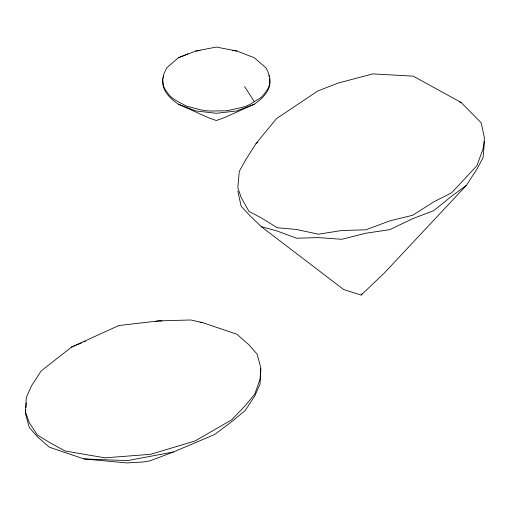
<?xml version="1.0" encoding="UTF-8"?>
<svg xmlns="http://www.w3.org/2000/svg" width="510" height="510" viewBox="0 0 510 510"><rect width="100%" height="100%" fill="white"/><g stroke="black" fill="none" stroke-linecap="round" stroke-linejoin="round"><path stroke-width="0.76" d="M25.768 409.919L25.5 413.782L29.21 427.316L37.3 436.713L49.457 447.244L83.978 458.93L126.799 462.933L143.176 461.983L149.723 460.957L173.419 452.007L214.729 434.45L231.636 421.719L245.144 410.595L254.732 396.047L260.036 384.087L260.846 369.712L260.355 368.277M25.933 407.598L26.259 402.957M162.907 78.718C160.943 89.964 169.977 98.436 178.373 104.218L208.724 117.842L216.323 120.519L223.922 117.842L254.267 104.218C262.675 98.43 271.715 89.939 269.726 78.687M484.5 141.633L483.046 157.686L476.907 169.11L466.318 185.474L383.928 273.417L361.163 295.067L343.702 289.565L261.222 226.625L249.014 214.735L241.115 206.231L237.832 191.129M163.213 77.444L163.525 76.162M256.007 143.61L245.425 160.28L239.286 171.392L237.832 187.737L241.115 197.466L249.014 211.427L261.222 217.859L277.274 227.74L296.546 229.468L318.304 234.198L341.706 230.52L365.855 229.812L389.825 220.868L412.698 215.258L433.589 201.966L451.694 192.742L476.907 165.699L483.046 148.92L484.5 138.242L481.217 122.846L461.11 102.453L413.202 76.149L372.842 73.886L338.085 83.073L317.711 91.016L276.484 118.639L256.007 143.61L257.92 142.252M361.163 295.067L362.062 293.747M188.075 53.83L178.373 57.738L166.725 67.811L163.678 74.352L162.652 79.668L163.691 86.445L164.972 89.212L169.001 94.822L171.711 97.608L174.853 99.871L186.481 106.137L200.71 109.841L205.823 110.766L211.032 111.033L226.759 110.772L241.593 107.534L246.113 106.156L250.346 104.161L260.961 97.582L263.664 94.79L267.686 89.173L268.961 86.407L269.733 83.219L269.726 77.144L267.667 71.19L265.895 67.779L254.267 57.738L236.889 51.032L216.342 47.067L195.808 51.019L182.293 56.234M71.623 347.042L41.202 370.891L31.614 385.611L26.31 397.398L25.5 411.933L29.21 422.529L37.3 434.902L49.457 442.457L65.216 451.025L105.003 457.84L150.603 454.308L195.069 440.971L231.636 419.857L245.144 405.813L254.732 394.185L260.036 379.306L260.846 367.863L257.136 354.169L249.046 344.894L236.889 334.248L202.374 322.556L190.848 319.98L158.846 320.879L118.817 325.552L71.623 347.042L81.81 342.784M466.318 185.474L451.694 196.152L433.589 210.738L412.698 218.669L389.825 229.634L365.855 233.223L341.706 239.292L318.304 237.59L296.546 238.234L277.274 231.049L261.222 226.625M83.997 341.866L85.45 341.26M178.373 57.738L181.643 56.489M254.267 104.218L236.831 110.944L216.291 113.296L195.757 110.931L178.373 104.218M155.767 321.498L158.846 320.879L161.944 321.032M173.419 452.007L127.506 460.606L83.978 458.93M195.808 51.019L200.06 50.611M200.035 322.486L202.374 322.556M232.636 50.617L234.052 50.758M235.467 50.892L236.889 51.032M459.58 102.051L461.11 102.453M244.564 86.445L254.267 101.56M268.948 75.486L269.261 76.768"/></g></svg>
